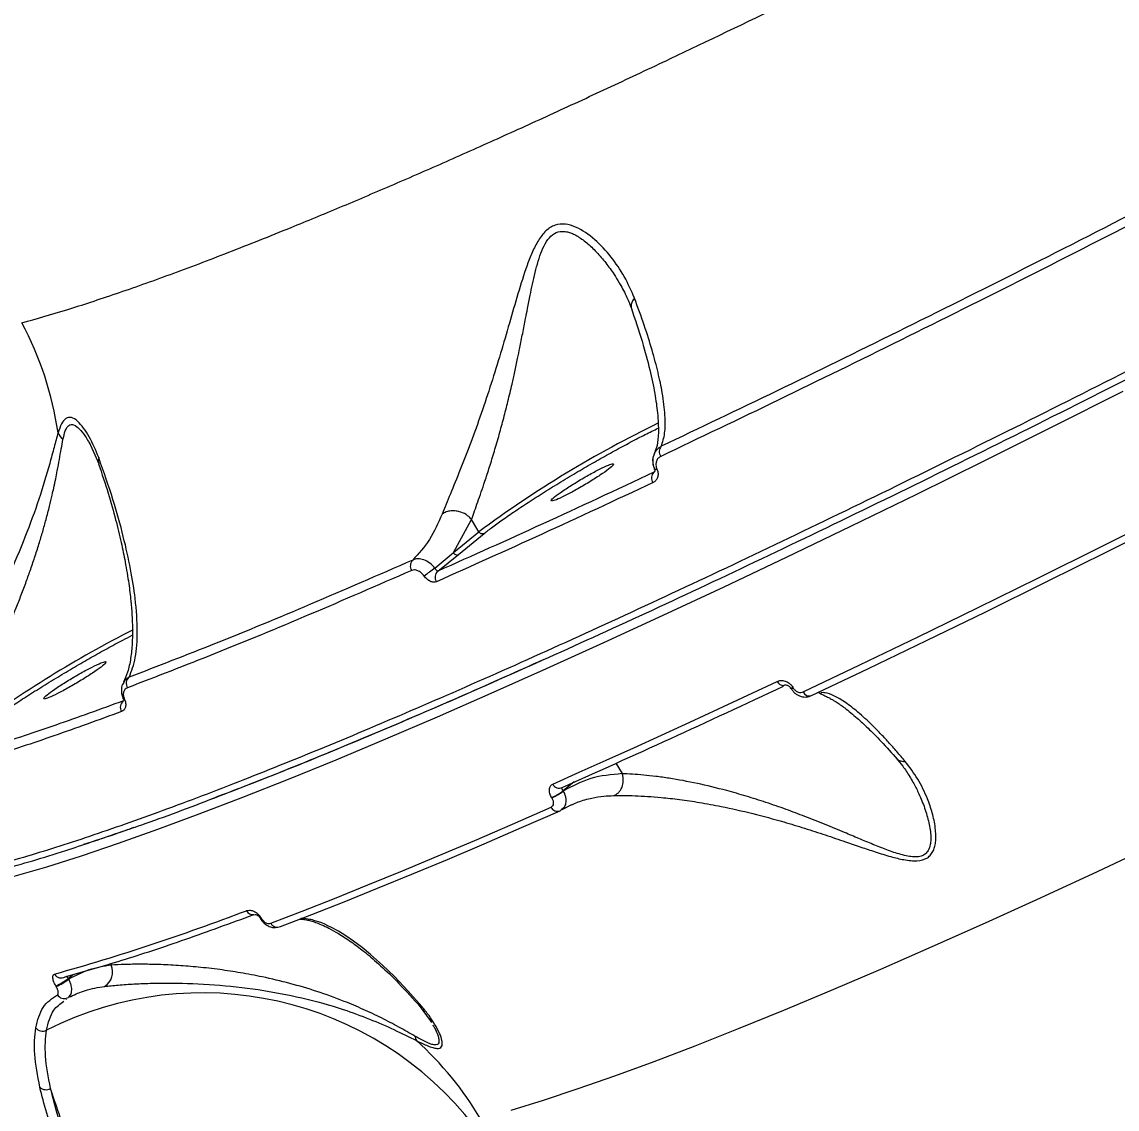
# Model space of a CAD drawing. Header units: millimetres. Extents: x -7083 to 7374, y -8368 to 7509.
# Drawn here: x 2112.7 to 2248.1, y -1032.3 to -897.9 of the extents above; entities that cross this region are included whole.
import ezdxf

# ---------------------------------------------------------------- set-up
doc = ezdxf.new("R2010")
doc.units = ezdxf.units.MM
for name, color, linetype in [('DIKOM_ОБЪЕКТ', 7, 'Continuous'), ('DIKOM_РАЗМЕР_ЗОНА', 7, 'Continuous'), ('DIKOM_РАЗМЕР_ОБЪЕКТА', 7, 'Continuous')]:
    doc.layers.add(name, color=color, linetype=linetype)
doc.styles.add('style1', font='arial.ttf', dxfattribs={"width": 0.8})
doc.dimstyles.new('1-50', dxfattribs={"dimtxt": 300, "dimasz": 200, "dimexe": 100, "dimexo": 0, "dimgap": 100, "dimtad": 1, "dimtxsty": 'style1', "dimcen": 200, "dimclrd": 7, "dimclre": 7, "dimclrt": 7, "dimadec": 1, "dimazin": 2, "dimtfac": 1, "dimtmove": 0, "dimatfit": 2, "dimfxl": 0, "dimlwd": 25, "dimlwe": 18, "dimarcsym": 0})

# ---------------------------------------------------------------- blocks, each defined once
blk = doc.blocks.new('*D10')
at = {"layer": 'Defpoints', "color": 0, "transparency": 16777216}
for p in [(4593.55, 648.92), (-5583.43, 647.96), (4593.55, -5902.54)]:
    blk.add_point(p, dxfattribs=at)
at = {"layer": 'DIKOM_РАЗМЕР_ОБЪЕКТА', "color": 7, "lineweight": 18, "transparency": 16777216}
for p, q in [((4593.55, 648.92), (4593.55, -6002.54)), ((-5583.43, 647.96), (-5583.43, -6002.54))]:
    blk.add_line(p, q, dxfattribs=at)
at = {"layer": 'DIKOM_РАЗМЕР_ОБЪЕКТА', "color": 7, "lineweight": 25, "transparency": 16777216}
blk.add_line((-5383.43, -5902.54), (4393.55, -5902.54), dxfattribs=at)
at = {"layer": 'DIKOM_РАЗМЕР_ОБЪЕКТА', "color": 7, "transparency": 16777216}
for points in [[(-5383.43, -5869.2), (-5383.43, -5935.87), (-5583.43, -5902.54)], [(4393.55, -5869.2), (4393.55, -5935.87), (4593.55, -5902.54)]]:
    blk.add_solid(points, dxfattribs=at)
at = {"layer": 'DIKOM_РАЗМЕР_ОБЪЕКТА', "color": 7, "transparency": 16777216, "insert": (-226.13, -5649.37), "char_height": 300, "attachment_point": 5, "style": 'style1'}
blk.add_mtext('10150', dxfattribs=at)
blk = doc.blocks.new('*D11')
at = {"layer": 'Defpoints', "color": 0, "transparency": 16777216}
for p in [(-321.71, 5509.06), (-348.71, -4811.52), (5568.58, -4811.52)]:
    blk.add_point(p, dxfattribs=at)
at = {"layer": 'DIKOM_РАЗМЕР_ОБЪЕКТА', "color": 7, "lineweight": 18, "transparency": 16777216}
for p, q in [((-321.71, 5509.06), (5668.58, 5509.06)), ((-348.71, -4811.52), (5668.58, -4811.52))]:
    blk.add_line(p, q, dxfattribs=at)
at = {"layer": 'DIKOM_РАЗМЕР_ОБЪЕКТА', "color": 7, "lineweight": 25, "transparency": 16777216}
blk.add_line((5568.58, 5309.06), (5568.58, -4611.52), dxfattribs=at)
at = {"layer": 'DIKOM_РАЗМЕР_ОБЪЕКТА', "color": 7, "transparency": 16777216}
for points in [[(5535.25, 5309.06), (5601.91, 5309.06), (5568.58, 5509.06)], [(5535.25, -4611.52), (5601.91, -4611.52), (5568.58, -4811.52)]]:
    blk.add_solid(points, dxfattribs=at)
at = {"layer": 'DIKOM_РАЗМЕР_ОБЪЕКТА', "color": 7, "transparency": 16777216, "insert": (5315.31, 775.23), "char_height": 300, "attachment_point": 5, "rotation": 90, "style": 'style1'}
blk.add_mtext('10300', dxfattribs=at)
blk = doc.blocks.new('*D12')
at = {"layer": 'Defpoints', "color": 0, "transparency": 16777216}
for p in [(-621.71, 7509.06), (-373.6, -6811.53), (7273.89, -6811.53)]:
    blk.add_point(p, dxfattribs=at)
at = {"layer": 'DIKOM_РАЗМЕР_ЗОНА', "color": 7, "lineweight": 18, "transparency": 16777216}
for p, q in [((-621.71, 7509.06), (7373.89, 7509.06)), ((-373.6, -6811.53), (7373.89, -6811.53))]:
    blk.add_line(p, q, dxfattribs=at)
at = {"layer": 'DIKOM_РАЗМЕР_ЗОНА', "color": 7, "lineweight": 25, "transparency": 16777216}
blk.add_line((7273.89, 7309.06), (7273.89, -6611.53), dxfattribs=at)
at = {"layer": 'DIKOM_РАЗМЕР_ЗОНА', "color": 7, "transparency": 16777216}
for points in [[(7240.56, 7309.06), (7307.22, 7309.06), (7273.89, 7509.06)], [(7240.56, -6611.53), (7307.22, -6611.53), (7273.89, -6811.53)]]:
    blk.add_solid(points, dxfattribs=at)
at = {"layer": 'DIKOM_РАЗМЕР_ЗОНА', "color": 7, "transparency": 16777216, "insert": (7020.62, 1288.25), "char_height": 300, "attachment_point": 5, "rotation": 90, "style": 'style1'}
blk.add_mtext('14300', dxfattribs=at)
blk = doc.blocks.new('*D13')
at = {"layer": 'Defpoints', "color": 0, "transparency": 16777216}
for p in [(6593.53, 996.24), (-7083.43, 647.96), (6593.53, -8268.31)]:
    blk.add_point(p, dxfattribs=at)
at = {"layer": 'DIKOM_РАЗМЕР_ЗОНА', "color": 7, "lineweight": 18, "transparency": 16777216}
for p, q in [((6593.53, 996.24), (6593.53, -8368.31)), ((-7083.43, 647.96), (-7083.43, -8368.31))]:
    blk.add_line(p, q, dxfattribs=at)
at = {"layer": 'DIKOM_РАЗМЕР_ЗОНА', "color": 7, "lineweight": 25, "transparency": 16777216}
blk.add_line((-6883.43, -8268.31), (6393.53, -8268.31), dxfattribs=at)
at = {"layer": 'DIKOM_РАЗМЕР_ЗОНА', "color": 7, "transparency": 16777216}
for points in [[(-6883.43, -8234.97), (-6883.43, -8301.64), (-7083.43, -8268.31)], [(6393.53, -8234.97), (6393.53, -8301.64), (6593.53, -8268.31)]]:
    blk.add_solid(points, dxfattribs=at)
at = {"layer": 'DIKOM_РАЗМЕР_ЗОНА', "color": 7, "transparency": 16777216, "insert": (322.1, -8015.03), "char_height": 300, "attachment_point": 5, "style": 'style1'}
blk.add_mtext('13650', dxfattribs=at)

msp = doc.modelspace()

# ---------------------------------------------------------------- linework, layer by layer
at = {"layer": 'DIKOM_ОБЪЕКТ', "color": 7, "linetype": 'Continuous', "lineweight": 15}
for p, q in [((2186.576, -930.121), (2186.677, -930.288)), ((2120.965, -949.753), (2121.147, -950.057)), ((2121.041, -949.852), (2122.236, -952.536)), ((2190.945, -951.203), (2190.85, -951.467)), ((2190.992, -953.392), (2190.865, -953.568)), ((2190.944, -953.487), (2190.865, -953.568)), ((2166.081, -963.494), (2168.339, -959.394)), ((2168.339, -959.394), (2168.336, -959.391)), ((2169.243, -960.922), (2168.339, -959.394)), ((2166.081, -963.494), (2169.243, -960.922)), ((2166.716, -963.723), (2169.877, -961.152)), ((2163.812, -965.434), (2166.081, -963.494)), ((2164.154, -965.798), (2166.716, -963.723)), ((2207.774, -980.243), (2207.827, -980.332)), ((2208.045, -980.155), (2208.097, -980.243)), ((2125.357, -981.757), (2125.309, -981.823)), ((2186.185, -989.538), (2186.953, -990.836)), ((2186.956, -990.843), (2186.953, -990.836)), ((2181.021, -991.865), (2179.65, -992.967)), ((2222.48, -991.177), (2222.582, -991.352)), ((2178.234, -993.812), (2178.251, -993.84)), ((2179.667, -992.995), (2179.65, -992.967)), ((2179.538, -995.271), (2180.72, -994.665)), ((2180.709, -994.693), (2180.796, -994.655)), ((2179.511, -995.234), (2179.282, -995.424)), ((2141.353, -1008.276), (2141.577, -1008.246)), ((2142.192, -1008.689), (2142.253, -1008.793)), ((2142.306, -1008.668), (2142.368, -1008.772)), ((2142.259, -1008.797), (2142.416, -1009.017)), ((2123.676, -1014.333), (2123.781, -1014.51)), ((2119.112, -1015.668), (2118.487, -1016.169)), ((2118.535, -1016.25), (2118.487, -1016.169)), ((2116.928, -1017.068), (2116.975, -1017.149)), ((2118.116, -1018.711), (2118.239, -1018.62)), ((2118.175, -1018.756), (2118.275, -1018.666)), ((2118.4, -1018.554), (2118.492, -1018.467)), ((2118.506, -1018.485), (2118.785, -1018.356)), ((2118.678, -1018.437), (2118.79, -1018.391)), ((2161.722, -1019.35), (2163.333, -1021.519)), ((2163.123, -1021.181), (2163.22, -1021.349)), ((2163.22, -1021.349), (2163.374, -1021.613))]:
    msp.add_line(p, q, dxfattribs=at)
at = {"layer": 'DIKOM_ОБЪЕКТ', "color": 7, "linetype": 'Continuous', "lineweight": 15, "flags": 128}
for points in [[(2111.793, -1003.532), (2115.814, -1002.345), (2120.115, -1000.979), (2124.692, -999.437), (2129.542, -997.718), (2134.66, -995.825), (2140.042, -993.759), (2145.683, -991.522), (2151.58, -989.115), (2157.726, -986.541), (2164.117, -983.803), (2170.747, -980.901), (2177.61, -977.839), (2184.702, -974.62), (2192.015, -971.245), (2199.544, -967.718), (2207.283, -964.042), (2215.224, -960.22), (2223.362, -956.255), (2231.689, -952.15), (2240.198, -947.909), (2248.883, -943.536)], [(2209.328, -980.711), (2216.354, -977.366), (2223.545, -973.901), (2230.897, -970.32), (2238.404, -966.625), (2246.061, -962.818), (2253.862, -958.902), (2261.803, -954.879), (2269.878, -950.753)], [(2210.378, -981.176), (2217.389, -977.839), (2224.565, -974.382), (2231.9, -970.809), (2239.391, -967.122), (2247.031, -963.323), (2254.815, -959.416), (2262.738, -955.402), (2270.795, -951.285)], [(2191.254, -953.19), (2191.174, -953.206), (2191.104, -953.215), (2191.045, -953.218), (2190.998, -953.215), (2190.963, -953.205), (2190.941, -953.189), (2190.935, -953.177)], [(2178.367, -992.131), (2181.654, -990.669), (2184.994, -989.17), (2188.387, -987.634), (2191.832, -986.062), (2195.328, -984.455), (2198.875, -982.811), (2202.472, -981.133), (2206.118, -979.419)], [(2207.774, -980.243), (2207.773, -980.237), (2207.774, -980.233)], [(2125.428, -981.657), (2125.387, -981.654), (2125.351, -981.648), (2125.322, -981.639), (2125.299, -981.626), (2125.282, -981.61), (2125.272, -981.59), (2125.268, -981.568), (2125.27, -981.543)], [(2143.509, -1009.325), (2147.382, -1007.839), (2151.389, -1006.264), (2155.529, -1004.601), (2159.801, -1002.85), (2164.202, -1001.013), (2168.731, -999.09), (2173.385, -997.082), (2178.162, -994.99)], [(2144.705, -1009.728), (2148.569, -1008.245), (2152.568, -1006.673), (2156.699, -1005.014), (2160.961, -1003.267), (2165.353, -1001.434), (2169.871, -999.515), (2174.515, -997.511), (2179.282, -995.424)], [(2252.919, -999.562), (2245.669, -1002.97), (2238.635, -1006.227), (2231.822, -1009.328), (2225.237, -1012.271), (2218.887, -1015.054), (2212.776, -1017.673), (2206.912, -1020.126), (2201.299, -1022.41), (2195.942, -1024.525), (2190.847, -1026.467), (2186.019, -1028.235), (2181.461, -1029.828), (2177.178, -1031.243), (2173.174, -1032.48)], [(2142.259, -1008.797), (2142.258, -1008.796), (2142.253, -1008.793)], [(2162.188, -1019.64), (2160.514, -1017.742), (2158.799, -1015.942), (2157.331, -1014.52), (2155.829, -1013.185), (2154.803, -1012.346), (2153.752, -1011.553), (2152.782, -1010.886), (2151.878, -1010.327), (2150.947, -1009.819), (2150.584, -1009.642), (2150.202, -1009.469), (2149.805, -1009.305), (2149.394, -1009.154), (2148.971, -1009.02), (2148.818, -1008.977), (2148.652, -1008.934), (2148.475, -1008.892), (2148.286, -1008.852), (2148.086, -1008.816), (2147.73, -1008.769), (2147.48, -1008.749), (2147.328, -1008.743), (2147.287, -1008.742), (2147.275, -1008.741), (2147.271, -1008.741), (2147.27, -1008.741), (2147.27, -1008.741), (2147.269, -1008.741), (2147.269, -1008.741), (2147.269, -1008.741), (2147.269, -1008.741), (2147.269, -1008.741), (2147.269, -1008.741), (2147.269, -1008.741), (2147.269, -1008.741), (2147.212, -1008.745)]]:
    msp.add_lwpolyline(points, dxfattribs=at)
at = {"layer": 'DIKOM_ОБЪЕКТ', "color": 7, "linetype": 'Continuous', "lineweight": 15}
for centre, radius, start, end in [((2075.541, -954.862), 42.134, 8.44632, 28.00319), ((2252.148, -1072.777), 139.229, 115.84066, 126.54519), ((2119.309, -947.848), 2.247, 201.54567, 228.48661), ((2192.536, -951.009), 1.001, 138.60307, 215.77301), ((2191.564, -954.257), 0.982, 135.40354, 216.28882), ((2166.523, -963.265), 0.498, 207.41356, 292.80558), ((2161.757, -965.138), 0.999, 134.01271, 214.16186), ((2170.377, -975.862), 12.323, 122.19543, 129.87943), ((2164.808, -966.536), 0.986, 131.54762, 214.7385), ((2190.679, -1099.28), 141.621, 116.95799, 126.47014), ((2126.639, -979.685), 1.005, 129.33763, 212.15674), ((2206.982, -978.989), 0.965, 206.50754, 266.75494), ((2207.794, -979.843), 0.4, 267.23514, 308.93815), ((2207.846, -979.932), 0.4, 267.23514, 308.93815), ((2210.097, -980.392), 0.833, 202.48477, 289.72294), ((2125.904, -982.625), 1, 126.55056, 212.33168), ((2179.139, -991.788), 0.845, 203.95947, 297.75039), ((2174.693, -986.273), 8.329, 295.15974, 306.51945), ((2174.71, -986.302), 8.329, 295.15974, 306.51945), ((2178.946, -994.629), 0.863, 204.72959, 292.88761), ((2043.585, -754.456), 271.226, 285.65358, 290.93333), ((2141.324, -1007.322), 0.952, 208.70684, 274.91171), ((2142.225, -1008.543), 0.15, 257.35539, 303.03357), ((2142.267, -1008.583), 0.214, 267.60017, 297.85354), ((2144.315, -1008.909), 0.906, 207.28841, 295.51863), ((2121.883, -1015.364), 2.082, 301.2571, 24.21236), ((2117.591, -1015.164), 0.943, 209.03293, 301.20135), ((2114.149, -1010.444), 7.183, 292.76198, 307.15909), ((2114.196, -1010.525), 7.183, 292.76198, 307.15909), ((2135.053, -1060.475), 42.532, 37.6684, 116.94751), ((2117.964, -1017.684), 0.972, 210.48924, 296.6067), ((2162.536, -1018.561), 1.134, 224.45608, 252.1299), ((2115.286, -1021.628), 1.056, 217.19053, 297.81457), ((2162.614, -1023.185), 1.287, 184.91507, 211.44737), ((2134.149, -1054.385), 41, 30.56339, 48.12586), ((2115.722, -1028.832), 1.088, 225.52981, 301.42465)]:
    msp.add_arc(centre, radius, start, end, dxfattribs=at)
for points, knots in [([(2112.742, -935.079), (2114.55, -934.566), (2118.156, -933.542), (2124.319, -931.519), (2130.993, -929.155), (2138.215, -926.422), (2145.274, -923.611), (2152.004, -920.827), (2158.264, -918.165), (2164.758, -915.335), (2171.477, -912.341), (2178.409, -909.19), (2185.543, -905.887), (2194.968, -901.45), (2206.906, -895.707), (2221.601, -888.46), (2236.742, -880.826), (2250.079, -873.968), (2261.364, -868.083), (2270.453, -863.297), (2279.616, -858.427), (2288.841, -853.481), (2298.115, -848.466), (2307.429, -843.389), (2317.611, -837.794), (2328.669, -831.667), (2340.603, -824.992), (2352.526, -818.264), (2364.419, -811.495), (2376.263, -804.696), (2388.264, -797.751), (2400.411, -790.663), (2412.688, -783.44), (2424.857, -776.221), (2436.9, -769.02), (2448.801, -761.846), (2461.583, -754.081), (2475.206, -745.73), (2489.62, -736.807), (2503.762, -727.963), (2517.611, -719.216), (2532.476, -709.731), (2548.283, -699.524), (2564.9, -688.642), (2581.041, -677.93), (2591.352, -670.955), (2596.498, -667.474)], [0, 0, 0, 0, 0.0251762, 0.0502458, 0.075209, 0.100066, 0.1248168, 0.1429873, 0.1610638, 0.1790464, 0.1969351, 0.21473, 0.2324311, 0.2500384, 0.282696, 0.3149379, 0.3467642, 0.378175, 0.3959391, 0.4135675, 0.4310603, 0.4484175, 0.4656392, 0.4827252, 0.4996757, 0.521074, 0.5422607, 0.5632358, 0.5839991, 0.6045509, 0.624891, 0.6461777, 0.6672639, 0.6881494, 0.7088341, 0.7293181, 0.7496013, 0.7750478, 0.8002652, 0.8252533, 0.8500121, 0.8745413, 0.9060952, 0.9375232, 0.968825, 1, 1, 1, 1]), ([(2686.845, -681.122), (2682.093, -684.394), (2672.582, -690.943), (2657.521, -701.116), (2641.912, -711.523), (2625.734, -722.163), (2609.046, -733.002), (2591.886, -744.012), (2574.301, -755.164), (2556.335, -766.427), (2538.038, -777.771), (2521.553, -787.88), (2506.972, -796.741), (2494.334, -804.367), (2481.505, -812.052), (2468.501, -819.785), (2455.338, -827.556), (2442.031, -835.353), (2426.779, -844.222), (2409.57, -854.135), (2390.435, -865.035), (2371.207, -875.861), (2351.951, -886.571), (2337.016, -894.772), (2326.325, -900.588), (2319.811, -904.116), (2313.318, -907.615), (2306.851, -911.083), (2300.411, -914.519), (2294.002, -917.92), (2283.875, -923.265), (2270.169, -930.424), (2253.7, -938.884), (2238.116, -946.752), (2223.421, -954.038), (2209.174, -960.96), (2195.427, -967.491), (2182.234, -973.599), (2169.649, -979.255), (2157.728, -984.43), (2146.523, -989.095), (2136.089, -993.222), (2126.479, -996.785), (2117.746, -999.756), (2109.934, -1002.116), (2103.12, -1003.823), (2097.248, -1004.918), (2094.261, -1005.071), (2092.762, -1005.147)], [0, 0, 0, 0, 0.0248239, 0.0496902, 0.074599, 0.0995502, 0.1245438, 0.1495798, 0.1746582, 0.1997791, 0.2249424, 0.2501481, 0.2668666, 0.2837596, 0.3008272, 0.3180694, 0.3354861, 0.3530774, 0.3708432, 0.3960072, 0.4215132, 0.4473613, 0.4735514, 0.5000836, 0.5092169, 0.5183856, 0.5275897, 0.5368291, 0.5461038, 0.5554139, 0.5647593, 0.5906387, 0.6167852, 0.6407872, 0.66501, 0.6894536, 0.714118, 0.7390032, 0.7641093, 0.7894361, 0.8149838, 0.8407523, 0.8667415, 0.8929516, 0.9193825, 0.9460342, 0.9729067, 1, 1, 1, 1]), ([(2485.029, -810.986), (2484.191, -811.49), (2477.109, -815.743), (2463.658, -823.708), (2444.731, -834.838), (2425.822, -845.827), (2407.024, -856.636), (2388.377, -867.238), (2369.875, -877.639), (2351.537, -887.828), (2333.425, -897.768), (2315.631, -907.409), (2298.243, -916.703), (2281.311, -925.626), (2264.847, -934.171), (2248.848, -942.34), (2233.341, -950.117), (2218.393, -957.47), (2204.121, -964.336), (2190.497, -970.746), (2182.026, -974.593), (2177.789, -976.517)], [0, 0, 0, 0, 0.0074055, 0.0625793, 0.1179597, 0.1733586, 0.2283537, 0.2833123, 0.338347, 0.3934803, 0.4488756, 0.5042483, 0.5593463, 0.6143287, 0.6692212, 0.7241518, 0.7794554, 0.8348675, 0.8900921, 0.9450269, 1, 1, 1, 1]), ([(2252.709, -920.204), (2247.287, -922.974), (2236.459, -928.506), (2220.942, -936.248), (2205.947, -943.602), (2196.51, -948.097), (2191.785, -950.348)], [0, 0, 0, 0, 0.2503512, 0.500001, 0.7496503, 1, 1, 1, 1]), ([(2252.789, -921.383), (2247.459, -924.106), (2236.734, -929.585), (2221.254, -937.312), (2206.114, -944.74), (2196.539, -949.3), (2191.724, -951.594)], [0, 0, 0, 0, 0.2455103, 0.4940137, 0.7455102, 1, 1, 1, 1]), ([(2188.468, -932.015), (2188.076, -931.118), (2187.288, -929.313), (2185.608, -926.868), (2183.6, -924.704), (2181.627, -923.322), (2179.923, -922.807), (2178.636, -922.91), (2177.488, -923.639), (2176.566, -924.857), (2175.819, -926.346), (2174.973, -928.521), (2174.064, -931.45), (2173.015, -935.108), (2171.932, -938.837), (2170.777, -942.584), (2169.541, -946.298), (2168.241, -949.898), (2166.928, -953.276), (2165.659, -956.345), (2165.016, -957.932), (2164.693, -958.726)], [0, 0, 0, 0, 0.0614751, 0.1237167, 0.1865157, 0.2501497, 0.2824436, 0.3151075, 0.347844, 0.3803903, 0.4126296, 0.4444729, 0.5076562, 0.5698141, 0.6315682, 0.6935107, 0.7547532, 0.8160771, 0.8772209, 0.9385414, 1, 1, 1, 1]), ([(2168.336, -959.391), (2168.582, -958.696), (2169.074, -957.305), (2169.867, -955.029), (2170.562, -952.899), (2171.164, -950.954), (2171.753, -948.926), (2172.313, -946.857), (2172.839, -944.781), (2173.289, -942.875), (2173.683, -941.108), (2174.003, -939.608), (2174.329, -938.015), (2174.658, -936.358), (2174.972, -934.741), (2175.274, -933.168), (2175.554, -931.752), (2175.863, -930.263), (2176.185, -928.851), (2176.562, -927.453), (2177.009, -926.142), (2177.576, -924.983), (2178.325, -924.104), (2179.115, -923.772), (2179.794, -923.761), (2180.305, -923.859), (2180.825, -924.048), (2181.591, -924.436), (2182.604, -925.172), (2183.814, -926.318), (2184.554, -927.22), (2184.932, -927.681)], [0, 0, 0, 0, 0.0624514, 0.125064, 0.1649334, 0.2066497, 0.2503276, 0.2911954, 0.3325336, 0.3749125, 0.4047088, 0.4375321, 0.4640887, 0.499702, 0.536774, 0.5618201, 0.5957313, 0.6243839, 0.6557165, 0.6869976, 0.7184398, 0.7497487, 0.7810977, 0.8124393, 0.8276831, 0.8438627, 0.8588722, 0.8751157, 0.9146744, 0.9563603, 1, 1, 1, 1]), ([(2184.932, -927.681), (2185.281, -928.144), (2185.87, -928.926), (2186.371, -929.775), (2186.576, -930.121)], [0, 0, 0, 0, 0.5926993, 1, 1, 1, 1]), ([(2186.674, -930.262), (2186.978, -930.817), (2187.543, -931.846), (2187.933, -932.908), (2188.113, -933.398)], [0, 0, 0, 0, 0.5388951, 1, 1, 1, 1]), ([(2188.468, -932.015), (2188.363, -932.164), (2188.15, -932.468), (2188.024, -932.948), (2188.088, -933.24), (2188.12, -933.385)], [0, 0, 0, 0, 0.3250473, 0.6624705, 1, 1, 1, 1]), ([(2191.785, -950.348), (2191.951, -949.847), (2192.281, -948.849), (2192.302, -946.593), (2191.996, -944.038), (2191.427, -941.296), (2190.684, -938.514), (2189.729, -935.452), (2188.888, -933.161), (2188.468, -932.015)], [0, 0, 0, 0, 0.1666533, 0.3325133, 0.4995617, 0.625029, 0.7497844, 0.8748676, 1, 1, 1, 1]), ([(2188.056, -933.203), (2188.533, -934.621), (2189.465, -937.388), (2190.395, -940.893), (2191.014, -943.839), (2191.381, -946.475), (2191.472, -948.657), (2191.316, -950.269), (2191.079, -950.851), (2190.972, -951.111)], [0, 0, 0, 0, 0.1513944, 0.2955194, 0.4326751, 0.5638895, 0.7270605, 0.8777237, 1, 1, 1, 1]), ([(2122.246, -951.757), (2121.872, -950.859), (2121.308, -949.502), (2120.373, -948.055), (2119.624, -947.188), (2118.858, -946.704), (2118.165, -946.811), (2117.619, -947.508), (2117.351, -948.287), (2117.218, -948.674)], [0, 0, 0, 0, 0.2443888, 0.3687151, 0.4935812, 0.6203438, 0.7477582, 0.8746812, 1, 1, 1, 1]), ([(2117.819, -949.531), (2117.906, -949.148), (2118.079, -948.38), (2118.507, -947.669), (2119.125, -947.564), (2119.6, -947.975), (2119.838, -948.18)], [0, 0, 0, 0, 0.2494885, 0.4995901, 0.7494861, 1, 1, 1, 1]), ([(2117.218, -948.674), (2117.056, -949.26), (2116.732, -950.426), (2116.013, -953.134), (2114.908, -956.816), (2113.184, -961.553), (2111.11, -966.432), (2108.79, -971.312), (2106.791, -975.221), (2105.277, -978.118), (2104.224, -980.134), (2103.274, -981.979), (2102.778, -983.006), (2102.529, -983.523)], [0, 0, 0, 0, 0.063473, 0.1260875, 0.2514596, 0.3761682, 0.5007733, 0.6246975, 0.7493996, 0.8121504, 0.8746336, 0.9369239, 1, 1, 1, 1]), ([(2119.838, -948.18), (2120.085, -948.459), (2120.475, -948.9), (2120.833, -949.524), (2120.965, -949.753)], [0, 0, 0, 0, 0.6337659, 1, 1, 1, 1]), ([(2169.877, -961.152), (2170.221, -960.881), (2170.92, -960.329), (2172.307, -959.328), (2173.94, -958.206), (2175.796, -956.983), (2177.805, -955.709), (2179.892, -954.427), (2181.98, -953.186), (2184.026, -952.005), (2186.031, -950.885), (2187.981, -949.834), (2189.821, -948.881), (2190.884, -948.368), (2191.404, -948.118)], [0, 0, 0, 0, 0.0802862, 0.1634511, 0.2486522, 0.3349092, 0.4211663, 0.5063674, 0.5895323, 0.6698185, 0.7501047, 0.8332695, 0.9184707, 1, 1, 1, 1]), ([(2105.904, -984.389), (2106.122, -983.875), (2106.565, -982.833), (2107.404, -980.974), (2108.334, -978.926), (2109.314, -976.753), (2110.329, -974.447), (2111.212, -972.366), (2111.97, -970.508), (2112.6, -968.906), (2113.202, -967.307), (2113.777, -965.705), (2114.326, -964.096), (2114.843, -962.486), (2115.315, -960.915), (2115.751, -959.355), (2116.143, -957.841), (2116.45, -956.549), (2116.703, -955.409), (2116.913, -954.408), (2117.146, -953.214), (2117.375, -951.977), (2117.603, -950.676), (2117.748, -949.908), (2117.819, -949.531)], [0, 0, 0, 0, 0.0617641, 0.125189, 0.1866764, 0.2504369, 0.311641, 0.3756049, 0.4155653, 0.4570209, 0.4999895, 0.5393501, 0.5810346, 0.6250515, 0.6653879, 0.705363, 0.7499757, 0.7887114, 0.8127543, 0.8464578, 0.875123, 0.9182708, 0.9598078, 1, 1, 1, 1]), ([(2191.785, -950.348), (2191.586, -950.481), (2191.181, -950.752), (2190.799, -951.422), (2190.696, -952.107), (2190.772, -952.698), (2190.882, -952.992), (2190.938, -953.139)], [0, 0, 0, 0, 0.2374281, 0.4816707, 0.7357023, 0.8672866, 1, 1, 1, 1]), ([(2122.246, -951.757), (2122.219, -951.864), (2122.164, -952.078), (2122.169, -952.339), (2122.223, -952.479), (2122.24, -952.524)], [0, 0, 0, 0, 0.3993267, 0.8056489, 1, 1, 1, 1]), ([(2126.002, -978.908), (2126.292, -978.15), (2126.87, -976.639), (2127.086, -973.321), (2126.849, -969.611), (2126.231, -965.638), (2125.332, -961.58), (2124.096, -957.061), (2122.864, -953.528), (2122.246, -951.757)], [0, 0, 0, 0, 0.1674434, 0.3339021, 0.5006466, 0.6264736, 0.7512081, 0.8752504, 1, 1, 1, 1]), ([(2190.85, -951.467), (2190.824, -951.532), (2190.738, -951.749), (2190.706, -952.163), (2190.75, -952.683), (2190.875, -953.017), (2190.938, -953.184)], [0, 0, 0, 0, 0.1238718, 0.4169893, 0.7105378, 1, 1, 1, 1]), ([(2191.724, -951.594), (2191.61, -951.664), (2191.38, -951.805), (2191.163, -952.175), (2191.105, -952.574), (2191.153, -952.926), (2191.221, -953.103), (2191.254, -953.19)], [0, 0, 0, 0, 0.2491342, 0.4991922, 0.7491362, 0.8757565, 1, 1, 1, 1]), ([(2122.225, -952.529), (2122.634, -953.754), (2123.447, -956.19), (2124.332, -959.383), (2125.016, -962.2), (2125.557, -964.838), (2125.956, -967.255), (2126.215, -969.402), (2126.363, -971.254), (2126.425, -973.026), (2126.386, -974.853), (2126.198, -976.688), (2125.851, -978.353), (2125.47, -979.136), (2125.282, -979.521)], [0, 0, 0, 0, 0.0831843, 0.1655211, 0.241496, 0.3114347, 0.395496, 0.4690101, 0.5312783, 0.6000818, 0.6825535, 0.7796162, 0.8915179, 1, 1, 1, 1]), ([(2191.254, -953.19), (2191.289, -953.28), (2191.358, -953.463), (2191.407, -953.826), (2191.347, -954.237), (2191.125, -954.621), (2190.89, -954.766), (2190.772, -954.839)], [0, 0, 0, 0, 0.1235688, 0.2504438, 0.5001559, 0.749998, 1, 1, 1, 1]), ([(2190.938, -953.139), (2190.951, -953.169), (2190.978, -953.233), (2191.002, -953.344), (2191.003, -953.452), (2190.963, -953.476), (2190.944, -953.487)], [0, 0, 0, 0, 0.1333345, 0.2881053, 0.6624766, 1, 1, 1, 1]), ([(2190.865, -953.568), (2186.222, -955.74), (2176.936, -960.084), (2168.414, -963.893), (2164.154, -965.798)], [0, 0, 0, 0, 0.5000007, 1, 1, 1, 1]), ([(2190.772, -954.839), (2186.141, -957.005), (2176.832, -961.36), (2168.289, -965.179), (2163.997, -967.098)], [0, 0, 0, 0, 0.4975628, 1, 1, 1, 1]), ([(2168.336, -959.391), (2168.182, -959.232), (2167.811, -958.851), (2167.116, -958.503), (2166.403, -958.334), (2165.787, -958.319), (2165.183, -958.437), (2164.856, -958.63), (2164.693, -958.726)], [0, 0, 0, 0, 0.1634316, 0.393161, 0.532797, 0.6844851, 0.842517, 1, 1, 1, 1]), ([(2164.693, -958.726), (2164.205, -959.832), (2163.225, -962.048), (2161.785, -963.628), (2161.063, -964.42)], [0, 0, 0, 0, 0.4985446, 1, 1, 1, 1]), ([(2161.063, -964.42), (2156.79, -966.283), (2148.25, -970.006), (2136.538, -974.845), (2129.516, -977.553), (2126.002, -978.908)], [0, 0, 0, 0, 0.3335117, 0.666489, 1, 1, 1, 1]), ([(2163.812, -965.434), (2163.604, -965.203), (2163.193, -964.746), (2162.433, -964.354), (2161.684, -964.212), (2161.27, -964.351), (2161.063, -964.42)], [0, 0, 0, 0, 0.2554843, 0.5067292, 0.7540775, 1, 1, 1, 1]), ([(2160.931, -965.699), (2156.684, -967.55), (2148.155, -971.269), (2136.408, -976.125), (2129.337, -978.851), (2125.788, -980.22)], [0, 0, 0, 0, 0.330661, 0.6639943, 1, 1, 1, 1]), ([(2162.476, -966.406), (2162.355, -966.263), (2162.113, -965.977), (2161.683, -965.72), (2161.268, -965.606), (2161.043, -965.668), (2160.931, -965.699)], [0, 0, 0, 0, 0.249699, 0.4996493, 0.7496631, 1, 1, 1, 1]), ([(2163.997, -967.098), (2163.886, -967.129), (2163.664, -967.191), (2163.255, -967.08), (2162.832, -966.826), (2162.595, -966.546), (2162.476, -966.406)], [0, 0, 0, 0, 0.2503424, 0.5003489, 0.7502802, 1, 1, 1, 1]), ([(2164.154, -965.798), (2164.135, -965.793), (2164.1, -965.784), (2164.017, -965.711), (2163.933, -965.613), (2163.863, -965.515), (2163.828, -965.46), (2163.812, -965.434)], [0, 0, 0, 0, 0.2809095, 0.5480289, 0.7887943, 0.8978572, 1, 1, 1, 1]), ([(2107.133, -985.623), (2107.477, -985.352), (2108.176, -984.8), (2109.563, -983.799), (2111.195, -982.677), (2113.052, -981.454), (2115.06, -980.18), (2117.148, -978.898), (2119.235, -977.657), (2121.283, -976.475), (2123.282, -975.36), (2125.012, -974.422), (2125.999, -973.917), (2126.39, -973.717)], [0, 0, 0, 0, 0.0904403, 0.1841235, 0.2801004, 0.3772668, 0.4744331, 0.5704101, 0.6640932, 0.7545335, 0.8449739, 0.938657, 1, 1, 1, 1]), ([(2124.634, -998.153), (2125.428, -997.888), (2128.882, -996.734), (2135.899, -994.106), (2145.603, -990.317), (2156.182, -985.945), (2166.705, -981.435), (2174.04, -978.148), (2177.324, -976.676)], [0, 0, 0, 0, 0.0583872, 0.2540298, 0.4500421, 0.645847, 0.8414727, 1, 1, 1, 1]), ([(2177.789, -976.517), (2173.682, -978.349), (2165.471, -982.012), (2154.131, -986.835), (2144.26, -990.886), (2138.59, -993.052), (2136.13, -993.992)], [0, 0, 0, 0, 0.2650968, 0.5300168, 0.7961037, 1, 1, 1, 1]), ([(2126.002, -978.908), (2125.825, -979.006), (2125.549, -979.159), (2125.389, -979.447), (2125.332, -979.551)], [0, 0, 0, 0, 0.6408012, 1, 1, 1, 1]), ([(2125.332, -979.551), (2125.275, -979.63), (2125.085, -979.893), (2125.014, -980.424), (2125.077, -981.037), (2125.205, -981.372), (2125.27, -981.543)], [0, 0, 0, 0, 0.1682268, 0.561955, 0.7751242, 1, 1, 1, 1]), ([(2125.788, -980.22), (2125.695, -980.267), (2125.508, -980.363), (2125.32, -980.645), (2125.259, -980.991), (2125.307, -981.351), (2125.387, -981.555), (2125.428, -981.657)], [0, 0, 0, 0, 0.2489023, 0.4985243, 0.7487118, 0.8743159, 1, 1, 1, 1]), ([(2179.533, -992.536), (2183.941, -990.566), (2192.659, -986.671), (2202.186, -982.209), (2206.896, -980.004)], [0, 0, 0, 0, 0.5057076, 1, 1, 1, 1]), ([(2206.118, -979.419), (2206.265, -979.37), (2206.559, -979.27), (2207.005, -979.336), (2207.362, -979.486), (2207.622, -979.658), (2207.862, -979.879), (2207.984, -980.063), (2208.045, -980.155)], [0, 0, 0, 0, 0.2496057, 0.4993549, 0.6272945, 0.7499034, 0.8763416, 1, 1, 1, 1]), ([(2206.921, -979.952), (2206.968, -979.92), (2207.061, -979.855), (2207.254, -979.857), (2207.429, -979.916), (2207.561, -979.993), (2207.689, -980.104), (2207.756, -980.201), (2207.789, -980.249)], [0, 0, 0, 0, 0.2725011, 0.5379262, 0.6639895, 0.7830076, 0.8940377, 1, 1, 1, 1]), ([(2208.097, -980.243), (2208.136, -980.302), (2208.214, -980.419), (2208.366, -980.562), (2208.532, -980.672), (2208.76, -980.769), (2209.045, -980.808), (2209.233, -980.743), (2209.328, -980.711)], [0, 0, 0, 0, 0.1242541, 0.2500824, 0.3725938, 0.5005228, 0.7502916, 1, 1, 1, 1]), ([(2125.27, -981.543), (2125.279, -981.56), (2125.299, -981.598), (2125.327, -981.657), (2125.361, -981.744), (2125.375, -981.809), (2125.356, -981.807), (2125.347, -981.807)], [0, 0, 0, 0, 0.0573539, 0.1251075, 0.2900476, 0.6953769, 1, 1, 1, 1]), ([(2207.832, -980.31), (2207.91, -980.427), (2208.065, -980.66), (2208.372, -980.943), (2208.71, -981.156), (2209.174, -981.336), (2209.767, -981.402), (2210.177, -981.251), (2210.378, -981.176)], [0, 0, 0, 0, 0.1344496, 0.2676315, 0.3980902, 0.524591, 0.766761, 1, 1, 1, 1]), ([(2211.284, -980.789), (2211.351, -980.845), (2211.475, -980.947), (2211.837, -981.12), (2212.276, -981.321), (2212.808, -981.599), (2213.515, -982.023), (2214.547, -982.743), (2215.873, -983.826), (2217.391, -985.23), (2219.019, -986.868), (2220.283, -988.292), (2220.948, -989.041)], [0, 0, 0, 0, 0.125174, 0.2276263, 0.3067263, 0.3630577, 0.4248955, 0.5268236, 0.6560159, 0.7576873, 0.8725304, 1, 1, 1, 1]), ([(2221.938, -989.318), (2221.595, -988.911), (2220.892, -988.076), (2219.867, -986.924), (2218.838, -985.821), (2217.866, -984.839), (2216.947, -983.968), (2216.109, -983.231), (2215.303, -982.579), (2214.297, -981.844), (2213.166, -981.189), (2212.165, -980.8), (2211.697, -980.819), (2211.533, -980.826)], [0, 0, 0, 0, 0.0712037, 0.145923, 0.2242208, 0.3061583, 0.3800532, 0.457932, 0.5312738, 0.6104961, 0.7639402, 0.9170155, 1, 1, 1, 1]), ([(2125.309, -981.823), (2122.469, -982.858), (2116.788, -984.929), (2109.203, -987.429), (2104.795, -988.683), (2102.591, -989.309)], [0, 0, 0, 0, 0.3333165, 0.6666797, 1, 1, 1, 1]), ([(2125.428, -981.657), (2125.47, -981.764), (2125.554, -981.978), (2125.602, -982.354), (2125.539, -982.716), (2125.348, -983.013), (2125.156, -983.111), (2125.059, -983.16)], [0, 0, 0, 0, 0.1256121, 0.2512712, 0.5014295, 0.7510934, 1, 1, 1, 1]), ([(2125.059, -983.16), (2122.224, -984.194), (2116.541, -986.266), (2108.934, -988.774), (2104.506, -990.033), (2102.287, -990.665)], [0, 0, 0, 0, 0.3319584, 0.6652917, 1, 1, 1, 1]), ([(2185.895, -993.551), (2186.292, -993.544), (2187.094, -993.531), (2188.518, -993.56), (2190.08, -993.637), (2191.912, -993.781), (2194.064, -994.022), (2196.554, -994.39), (2199.578, -994.946), (2203.078, -995.738), (2206.529, -996.674), (2209.521, -997.581), (2212.058, -998.406), (2214.382, -999.198), (2216.431, -999.905), (2218.304, -1000.537), (2220.076, -1001.09), (2221.552, -1001.454), (2222.626, -1001.608), (2223.682, -1001.639), (2224.564, -1001.398), (2225.151, -1000.857), (2225.447, -1000.356), (2225.632, -999.774), (2225.771, -998.841), (2225.702, -997.454), (2225.326, -995.688), (2224.625, -993.662), (2223.564, -991.467), (2222.481, -990.036), (2221.938, -989.318)], [0, 0, 0, 0, 0.0312568, 0.062976, 0.0937447, 0.1252844, 0.1651882, 0.2066974, 0.2501563, 0.3126622, 0.3745085, 0.4157057, 0.457618, 0.4988612, 0.5312271, 0.5609953, 0.5947837, 0.6235715, 0.64012, 0.6552203, 0.6867218, 0.7019651, 0.718317, 0.7332023, 0.7495555, 0.7895105, 0.8324351, 0.8751383, 0.9374078, 1, 1, 1, 1]), ([(2220.822, -988.91), (2221.098, -989.232), (2221.699, -989.934), (2222.218, -990.75), (2222.499, -991.192)], [0, 0, 0, 0, 0.4582213, 1, 1, 1, 1]), ([(2220.828, -988.902), (2220.921, -988.992), (2221.109, -989.171), (2221.498, -989.314), (2221.793, -989.317), (2221.938, -989.318)], [0, 0, 0, 0, 0.33708, 0.6741624, 1, 1, 1, 1]), ([(2186.953, -990.836), (2185.629, -990.956), (2182.983, -991.196), (2180.772, -992.396), (2179.667, -992.995)], [0, 0, 0, 0, 0.5002251, 1, 1, 1, 1]), ([(2185.895, -993.551), (2185.996, -993.51), (2186.207, -993.424), (2186.496, -993.195), (2186.751, -992.886), (2186.996, -992.41), (2187.109, -991.85), (2187.083, -991.277), (2186.999, -990.989), (2186.956, -990.843)], [0, 0, 0, 0, 0.1150963, 0.2384082, 0.3678847, 0.500691, 0.7326833, 0.8644363, 1, 1, 1, 1]), ([(2222.582, -991.352), (2222.723, -991.589), (2223.106, -992.229), (2223.717, -993.473), (2224.38, -995.086), (2224.909, -996.888), (2225.125, -998.312), (2225.099, -999.306), (2224.987, -999.922), (2224.748, -1000.46), (2224.344, -1000.875), (2223.866, -1001.068), (2223.406, -1001.132), (2222.919, -1001.136), (2222.247, -1001.049), (2221.136, -1000.778), (2219.691, -1000.279), (2217.963, -999.59), (2216.218, -998.861), (2214.256, -998.03), (2212.038, -997.109), (2209.63, -996.15), (2207.181, -995.235), (2204.755, -994.392), (2202.293, -993.612), (2199.447, -992.8), (2196.217, -992.017), (2193.289, -991.474), (2191.116, -991.17), (2189.052, -990.942), (2187.798, -990.883), (2186.956, -990.843)], [0, 0, 0, 0, 0.0198432, 0.0535805, 0.0993481, 0.1448446, 0.1894817, 0.2064278, 0.2232979, 0.2411901, 0.257421, 0.2741137, 0.2827309, 0.2916776, 0.307709, 0.3258797, 0.3598426, 0.3934371, 0.4270085, 0.4606803, 0.5057165, 0.5524359, 0.595174, 0.6410858, 0.6855791, 0.7297649, 0.7970605, 0.8646997, 0.8988781, 0.9320765, 1, 1, 1, 1]), ([(2178.234, -993.812), (2178.186, -993.723), (2178.09, -993.545), (2177.999, -993.271), (2177.951, -993.006), (2177.953, -992.682), (2178.059, -992.335), (2178.264, -992.199), (2178.367, -992.131)], [0, 0, 0, 0, 0.1251142, 0.250983, 0.3751768, 0.5012431, 0.7504745, 1, 1, 1, 1]), ([(2179.65, -992.967), (2179.63, -992.933), (2179.589, -992.86), (2179.547, -992.768), (2179.518, -992.692), (2179.499, -992.625), (2179.501, -992.6), (2179.502, -992.587)], [0, 0, 0, 0, 0.1815999, 0.3799314, 0.5554142, 0.7576857, 1, 1, 1, 1]), ([(2179.502, -992.587), (2179.502, -992.577), (2179.499, -992.541), (2179.519, -992.538), (2179.533, -992.536)], [0, 0, 0, 0, 0.2619755, 1, 1, 1, 1]), ([(2179.667, -992.995), (2179.73, -993.119), (2179.856, -993.364), (2179.962, -993.75), (2180.004, -994.126), (2179.965, -994.587), (2179.823, -995.011), (2179.587, -995.179), (2179.511, -995.234)], [0, 0, 0, 0, 0.1485587, 0.2946067, 0.4399314, 0.5826831, 0.8641849, 1, 1, 1, 1]), ([(2180.796, -994.655), (2181.037, -994.546), (2181.806, -994.197), (2183.109, -993.851), (2184.576, -993.607), (2185.492, -993.568), (2185.895, -993.551)], [0, 0, 0, 0, 0.1556787, 0.4967805, 0.7787471, 1, 1, 1, 1]), ([(2178.251, -993.84), (2178.284, -993.901), (2178.35, -994.023), (2178.411, -994.21), (2178.443, -994.392), (2178.442, -994.613), (2178.37, -994.851), (2178.231, -994.944), (2178.162, -994.99)], [0, 0, 0, 0, 0.1249405, 0.250931, 0.3751926, 0.5011747, 0.7504818, 1, 1, 1, 1]), ([(2126.55, -997.506), (2126.009, -997.703), (2123.746, -998.527), (2121.813, -999.138), (2120.342, -999.602)], [0, 0, 0, 0, 0.2392226, 1, 1, 1, 1]), ([(2093.508, -1005.628), (2093.906, -1005.621), (2094.653, -1005.608), (2095.791, -1005.533), (2096.817, -1005.438), (2097.712, -1005.336), (2098.489, -1005.233), (2100.083, -1005.002), (2102.606, -1004.552), (2106.328, -1003.722), (2111.308, -1002.433), (2117.211, -1000.707), (2122.433, -998.91), (2124.634, -998.153)], [0, 0, 0, 0, 0.0599748, 0.1126589, 0.1579674, 0.1957845, 0.2261504, 0.2533582, 0.3863689, 0.5070106, 0.6276494, 0.8430479, 1, 1, 1, 1]), ([(2118.079, -1015.97), (2120.364, -1015.322), (2124.933, -1014.025), (2132.729, -1011.449), (2138.552, -1009.315), (2141.405, -1008.269)], [0, 0, 0, 0, 0.337682, 0.6754157, 1, 1, 1, 1]), ([(2140.488, -1007.779), (2140.608, -1007.75), (2140.847, -1007.691), (2141.296, -1007.78), (2141.726, -1008.008), (2142.036, -1008.299), (2142.201, -1008.501), (2142.271, -1008.613), (2142.306, -1008.668)], [0, 0, 0, 0, 0.2499107, 0.4995121, 0.7488517, 0.8744026, 0.9379734, 1, 1, 1, 1]), ([(2141.577, -1008.246), (2141.599, -1008.238), (2141.659, -1008.218), (2141.852, -1008.315), (2142.034, -1008.476), (2142.134, -1008.594), (2142.176, -1008.66), (2142.197, -1008.693)], [0, 0, 0, 0, 0.2281821, 0.6499042, 0.8353304, 0.9195603, 1, 1, 1, 1]), ([(2142.368, -1008.772), (2142.414, -1008.841), (2142.507, -1008.979), (2142.672, -1009.134), (2142.836, -1009.246), (2143.044, -1009.34), (2143.282, -1009.384), (2143.433, -1009.345), (2143.509, -1009.325)], [0, 0, 0, 0, 0.1247638, 0.2501851, 0.3690327, 0.5006761, 0.7501629, 1, 1, 1, 1]), ([(2142.416, -1009.017), (2142.441, -1009.053), (2142.541, -1009.199), (2142.845, -1009.478), (2143.311, -1009.758), (2143.858, -1009.892), (2144.188, -1009.846), (2144.352, -1009.823)], [0, 0, 0, 0, 0.0506478, 0.1997552, 0.4769968, 0.739814, 1, 1, 1, 1]), ([(2147.022, -1008.819), (2147.109, -1008.818), (2147.371, -1008.814), (2147.848, -1008.896), (2148.441, -1009.036), (2149.062, -1009.231), (2149.809, -1009.522), (2150.741, -1009.959), (2151.945, -1010.627), (2153.37, -1011.558), (2155.02, -1012.796), (2156.861, -1014.355), (2159.067, -1016.428), (2160.808, -1018.344), (2161.722, -1019.35)], [0, 0, 0, 0, 0.0375483, 0.1138136, 0.1680713, 0.2247942, 0.2899558, 0.3636318, 0.4498043, 0.5568, 0.650758, 0.7556138, 0.8716376, 1, 1, 1, 1]), ([(2123.781, -1014.51), (2122.846, -1014.669), (2120.975, -1014.985), (2119.348, -1015.828), (2118.535, -1016.25)], [0, 0, 0, 0, 0.5001855, 1, 1, 1, 1]), ([(2161.332, -1023.295), (2160.673, -1022.92), (2159.358, -1022.172), (2157.21, -1021.042), (2154.962, -1019.974), (2152.308, -1018.852), (2149.285, -1017.762), (2145.886, -1016.756), (2142.715, -1016.003), (2139.804, -1015.451), (2137.15, -1015.05), (2134.569, -1014.754), (2132.025, -1014.549), (2129.633, -1014.434), (2127.396, -1014.398), (2125.393, -1014.426), (2124.313, -1014.482), (2123.781, -1014.51)], [0, 0, 0, 0, 0.0626715, 0.1250252, 0.1875237, 0.250245, 0.3367302, 0.4182654, 0.5000076, 0.5638554, 0.6247075, 0.6886052, 0.7498138, 0.813583, 0.874983, 0.9384043, 1, 1, 1, 1]), ([(2116.928, -1017.068), (2116.873, -1016.969), (2116.763, -1016.771), (2116.651, -1016.493), (2116.581, -1016.246), (2116.545, -1015.973), (2116.584, -1015.722), (2116.706, -1015.655), (2116.767, -1015.622)], [0, 0, 0, 0, 0.1254714, 0.2507086, 0.3725105, 0.501471, 0.7507131, 1, 1, 1, 1]), ([(2118.487, -1016.169), (2118.474, -1016.148), (2118.446, -1016.104), (2118.383, -1016.023), (2118.302, -1015.949), (2118.257, -1015.934), (2118.231, -1015.926)], [0, 0, 0, 0, 0.1077138, 0.2309436, 0.5566882, 1, 1, 1, 1]), ([(2118.492, -1018.467), (2118.576, -1018.402), (2118.78, -1018.245), (2118.896, -1017.849), (2118.911, -1017.425), (2118.859, -1017.055), (2118.741, -1016.652), (2118.604, -1016.385), (2118.535, -1016.25)], [0, 0, 0, 0, 0.1776834, 0.4324832, 0.5664375, 0.7055241, 0.8503481, 1, 1, 1, 1]), ([(2122.963, -1017.144), (2123.506, -1017.085), (2124.585, -1016.969), (2126.606, -1016.831), (2128.846, -1016.744), (2132.098, -1016.716), (2136.51, -1016.883), (2141.989, -1017.478), (2147.393, -1018.498), (2151.985, -1019.787), (2155.741, -1021.161), (2158.798, -1022.493), (2160.608, -1023.4), (2161.516, -1023.856)], [0, 0, 0, 0, 0.0630866, 0.1252488, 0.1876922, 0.2503772, 0.37504, 0.4993579, 0.6242617, 0.7486299, 0.8323397, 0.9158288, 1, 1, 1, 1]), ([(2117.126, -1018.178), (2117.162, -1018.147), (2117.232, -1018.085), (2117.249, -1017.867), (2117.19, -1017.603), (2117.087, -1017.349), (2117.012, -1017.214), (2116.975, -1017.149)], [0, 0, 0, 0, 0.2497271, 0.4991159, 0.7487681, 0.8771497, 1, 1, 1, 1]), ([(2118.79, -1018.391), (2119.376, -1018.115), (2120.678, -1017.504), (2122.153, -1017.271), (2122.963, -1017.144)], [0, 0, 0, 0, 0.4506382, 1, 1, 1, 1]), ([(2115.779, -1022.562), (2116.005, -1021.648), (2116.394, -1020.08), (2117.467, -1019.311), (2117.915, -1018.99)], [0, 0, 0, 0, 0.582561, 1, 1, 1, 1]), ([(2161.516, -1023.856), (2161.77, -1023.98), (2162.255, -1024.218), (2162.937, -1024.518), (2163.539, -1024.733), (2164.055, -1024.838), (2164.435, -1024.796), (2164.658, -1024.6), (2164.737, -1024.275), (2164.682, -1023.745), (2164.389, -1022.912), (2163.82, -1021.853), (2163.076, -1020.729), (2162.493, -1020.014), (2162.188, -1019.64)], [0, 0, 0, 0, 0.0657792, 0.125529, 0.1907304, 0.2507562, 0.3130654, 0.3760242, 0.4355067, 0.5005661, 0.6150191, 0.7506219, 0.8698282, 1, 1, 1, 1]), ([(2163.549, -1021.916), (2163.621, -1022.038), (2163.912, -1022.528), (2164.177, -1023.176), (2164.32, -1023.779), (2164.305, -1024.146), (2164.135, -1024.371), (2163.786, -1024.415), (2163.287, -1024.285), (2162.496, -1023.947), (2161.792, -1023.553), (2161.332, -1023.295)], [0, 0, 0, 0, 0.0620694, 0.2499196, 0.3493159, 0.4374011, 0.5321343, 0.6247369, 0.7133719, 0.8121958, 1, 1, 1, 1]), ([(2116.289, -1029.76), (2116.02, -1028.368), (2115.482, -1025.586), (2115.68, -1023.57), (2115.779, -1022.562)], [0, 0, 0, 0, 0.4999946, 1, 1, 1, 1]), ([(2120.246, -1044.234), (2119.637, -1042.864), (2118.421, -1040.125), (2116.953, -1036.323), (2115.746, -1032.761), (2115.222, -1030.659), (2114.96, -1029.608)], [0, 0, 0, 0, 0.25064, 0.5013203, 0.7505992, 1, 1, 1, 1]), ([(2121.928, -1043.824), (2121.329, -1042.529), (2120.12, -1039.917), (2118.592, -1036.27), (2117.264, -1032.813), (2116.616, -1030.783), (2116.289, -1029.76)], [0, 0, 0, 0, 0.2440488, 0.4920641, 0.7440473, 1, 1, 1, 1]), ([(2121.463, -1044.108), (2121.047, -1043.177), (2120.229, -1041.347), (2119.173, -1038.774), (2118.085, -1035.907), (2117.051, -1032.835), (2116.54, -1030.771), (2116.289, -1029.76)], [0, 0, 0, 0, 0.1731306, 0.3402563, 0.5013833, 0.7555293, 1, 1, 1, 1])]:
    msp.add_open_spline(points, degree=3, knots=knots, dxfattribs=at)
for points in [[(2178.235, -957.136), (2178.19, -957.101), (2178.1, -957.031), (2178.718, -956.495), (2179.8, -955.729), (2181.233, -954.818), (2182.787, -953.907), (2184.216, -953.141), (2185.355, -952.605), (2185.673, -952.535), (2185.832, -952.501)], [(2185.832, -952.501), (2185.877, -952.535), (2185.967, -952.605), (2185.349, -953.141), (2184.266, -953.907), (2182.834, -954.818), (2181.28, -955.729), (2179.851, -956.495), (2178.712, -957.031), (2178.394, -957.101), (2178.235, -957.136)], [(2169.877, -961.152), (2169.824, -961.171), (2169.716, -961.211), (2169.532, -961.177), (2169.36, -961.082), (2169.282, -960.975), (2169.243, -960.922)], [(2115.49, -981.607), (2115.445, -981.572), (2115.355, -981.502), (2115.974, -980.966), (2117.056, -980.2), (2118.489, -979.289), (2120.043, -978.378), (2121.472, -977.612), (2122.61, -977.076), (2122.929, -977.006), (2123.088, -976.972)], [(2123.088, -976.972), (2123.133, -977.006), (2123.223, -977.076), (2122.604, -977.612), (2121.522, -978.378), (2120.09, -979.289), (2118.536, -980.2), (2117.106, -980.966), (2115.968, -981.502), (2115.65, -981.572), (2115.49, -981.607)], [(2114.445, -1022.266), (2114.689, -1021.347), (2115.176, -1019.51), (2116.476, -1018.622), (2117.126, -1018.178)], [(2114.96, -1029.608), (2114.687, -1028.189), (2114.139, -1025.35), (2114.343, -1023.294), (2114.445, -1022.266)]]:
    msp.add_open_spline(points, degree=3, dxfattribs=at)

# ---------------------------------------------------------------- dimensions: what is measured, and where the dimension line sits
at = {"layer": 'DIKOM_РАЗМЕР_ЗОНА'}
dim = msp.add_linear_dim(base=(7273.891, -6811.526), p1=(-621.712, 7509.064), p2=(-373.605, -6811.526), angle=90, text='14300', dimstyle='1-50', dxfattribs=at)
dim.commit()
dim.dimension.update_dxf_attribs({"geometry": '*D12', "text_midpoint": (7273.891, 1288.251), "dimtype": 160})
dim = msp.add_linear_dim(base=(6593.528, -8268.308), p1=(-7083.425, 647.956), p2=(6593.528, 996.237), text='13650', dimstyle='1-50', dxfattribs=at)
dim.commit()
dim.dimension.update_dxf_attribs({"geometry": '*D13', "text_midpoint": (322.101, -8268.308), "dimtype": 160})
at = {"layer": 'DIKOM_РАЗМЕР_ОБЪЕКТА'}
dim = msp.add_linear_dim(base=(5568.58, -4811.525), p1=(-321.712, 5509.064), p2=(-348.712, -4811.525), angle=90, text='10300', dimstyle='1-50', dxfattribs=at)
dim.commit()
dim.dimension.update_dxf_attribs({"geometry": '*D11', "text_midpoint": (5568.58, 775.227), "dimtype": 160})
dim = msp.add_linear_dim(base=(4593.55, -5902.538), p1=(-5583.425, 647.956), p2=(4593.55, 648.921), text='10150', dimstyle='1-50', dxfattribs=at)
dim.commit()
dim.dimension.update_dxf_attribs({"geometry": '*D10', "text_midpoint": (-226.127, -5902.538), "dimtype": 160})

doc.saveas('drawing.dxf')
